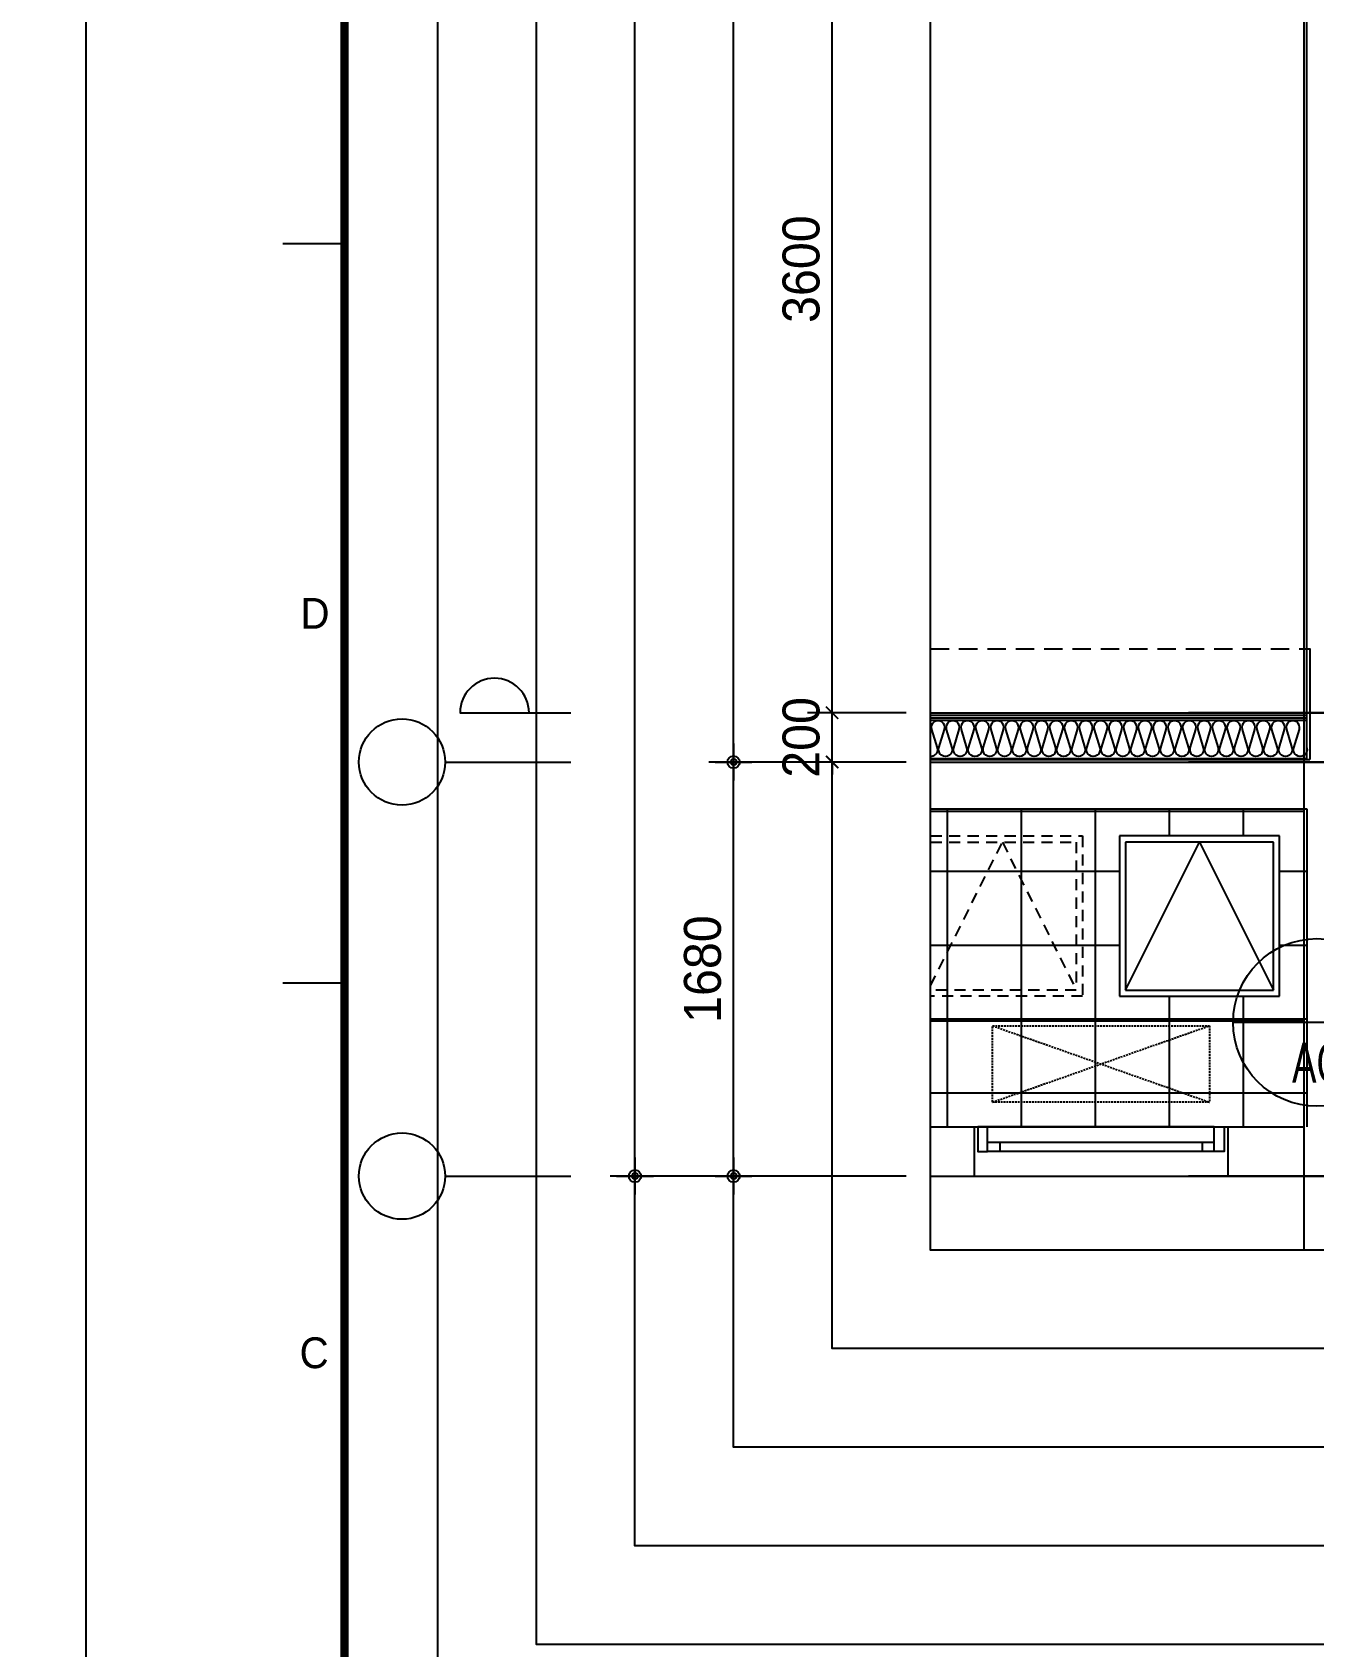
# Model space of a CAD drawing. Header units: millimetres. Extents: x -24416 to 92204, y -190080 to 23760.
# Drawn here: x -217 to 4983, y -154223 to -147672 of the extents above; entities that cross this region are included whole.
import ezdxf
from ezdxf.enums import TextEntityAlignment as Align
from ezdxf.xclip import XClip

# ---------------------------------------------------------------- set-up
doc = ezdxf.new("R2010")
doc.units = ezdxf.units.MM
doc.header["$LTSCALE"] = 50
doc.header["$XCLIPFRAME"] = 0
for name, pattern in [('AUDIT_D_220706163347-0', [0]), ('CEN', [62, 60, -1, 0, -1]), ('HD', [2.5, 1.5, -1]), ('HID', [2.3, 1.5, -0.8])]:
    doc.linetypes.add(name, pattern=pattern)
doc.layers.get('defpoints').update_dxf_attribs({"color": 139})
for name, color, linetype in [('A-ELE8', 8, 'Continuous'), ('A-창호부호', 4, 'Continuous'), ('A-치수', 7, 'AUDIT_D_220706163347-0'), ('AA-BORD-FORM', 7, 'Continuous'), ('AA-BORD-TEXT', 3, 'Continuous'), ('AA-XXXX-DIMS', 7, 'Continuous'), ('CEN_CON', 1, 'CEN'), ('CONC', 2, 'Continuous'), ('dan1', 7, 'HID'), ('DIM', 7, 'AUDIT_D_220706163347-0'), ('ELE3_CON', 7, 'Continuous'), ('ETC', 7, 'Continuous'), ('INS', 8, 'Continuous'), ('WAL_DRY', 7, 'Continuous'), ('WIN', 4, 'Continuous'), ('바닥타일', 8, 'Continuous')]:
    doc.layers.add(name, color=color, linetype=linetype)
doc.layers.add('Defpoint', color=135, linetype='Continuous', plot=False)
doc.layers.add('MC', color=135, linetype='Continuous', plot=False)
doc.styles.add('HAUD01', font='Dotum.ttf')
doc.styles.add('맑은고딕', font='malgun.ttf', dxfattribs={"width": 0.9})
doc.dimstyles.new('DIM-50', dxfattribs={"dimscale": 50, "dimtxt": 3, "dimasz": 1, "dimexe": 2, "dimexo": 2, "dimgap": 1, "dimtad": 1, "dimdec": 0, "dimzin": 0, "dimdsep": 46, "dimtxsty": '맑은고딕', "dimblk1": 'DIMDOT', "dimblk2": 'DIMDOT', "dimsah": 1, "dimcen": 0.09, "dimdle": 2, "dimclrd": 7, "dimclre": 7, "dimclrt": 3, "dimadec": 0, "dimazin": 0, "dimtfac": 1, "dimtdec": 0, "dimtix": 1, "dimtmove": 2, "dimatfit": 3, "dimldrblk": 'DIMDOT', "dimfxl": 1, "dimtolj": 1, "dimtzin": 0, "dimarcsym": 0})
doc.dimstyles.new('MCDIM-50', dxfattribs={"dimscale": 50, "dimtxt": 3, "dimasz": 1, "dimexe": 2, "dimexo": 2, "dimgap": 1, "dimtad": 1, "dimdec": 0, "dimzin": 0, "dimdsep": 46, "dimtxsty": '맑은고딕', "dimblk1": 'ARCHTICK', "dimblk2": 'ARCHTICK', "dimsah": 1, "dimcen": 0.09, "dimdle": 2, "dimclrd": 7, "dimclre": 7, "dimclrt": 3, "dimadec": 0, "dimazin": 0, "dimtfac": 1, "dimtdec": 0, "dimtix": 1, "dimtmove": 2, "dimatfit": 3, "dimldrblk": 'ARCHTICK', "dimfxl": 1, "dimtolj": 1, "dimtzin": 0, "dimarcsym": 0})

# ---------------------------------------------------------------- blocks, each defined once
blk = doc.blocks.new('A$C4D377245')
at = {"layer": 'A-창호부호'}
blk.add_line((675.4, 345), (14.6, 345), dxfattribs=at)
blk.add_circle((345, 345), 330.4, dxfattribs=at)
blk = doc.blocks.new('실외기창_1000')
at = {"layer": 'WIN', "color": 8}
blk.add_line((960, 100), (40, 100), dxfattribs=at)
at = {"layer": 'WIN'}
for p, q in [((960, 36), (40, 36)), ((960, 0), (40, 0)), ((90, 36), (90, 0)), ((910, 36), (910, 0))]:
    blk.add_line(p, q, dxfattribs=at)
for points in [[(40, 100), (0, 100), (0, 0), (40, 0)], [(960, 100), (1000, 100), (1000, 0), (960, 0)]]:
    blk.add_lwpolyline(points, close=True, dxfattribs=at)
blk = doc.blocks.new('A$C24669fbc')
at = {"layer": 'Defpoint'}
blk.add_lwpolyline([(1650, 850), (0, 850), (0, 0), (1650, 0)], close=True, dxfattribs=at)
at = {"layer": 'ETC', "linetype": 'HD', "ltscale": 0.6}
for points in [[(100, 750), (750, 750), (750, 100), (100, 100)], [(125, 725), (725, 725), (725, 125), (125, 125)]]:
    blk.add_lwpolyline(points, close=True, dxfattribs=at)
blk.add_lwpolyline([(125, 125), (425, 725), (725, 125)], dxfattribs=at)
at = {"layer": 'ETC', "linetype": 'HD', "ltscale": 10}
for points in [[(1550, 750), (900, 750), (900, 100), (1550, 100)], [(1525, 725), (925, 725), (925, 125), (1525, 125)]]:
    blk.add_lwpolyline(points, close=True, dxfattribs=at)
blk.add_lwpolyline([(925, 125), (1225, 725), (1525, 125)], dxfattribs=at)
blk = doc.blocks.new('A$C8273e713')
at = {"layer": 'A-ELE8', "linetype": 'HID', "ltscale": 0.1}
for p, q in [((0, 310), (880, 0)), ((0, 0), (880, 310))]:
    blk.add_line(p, q, dxfattribs=at)
blk.add_lwpolyline([(0, 310), (880, 310), (880, 0), (0, 0)], close=True, dxfattribs=at)
blk = doc.blocks.new('insul1')
blk.add_lwpolyline([(0, 0.25, 1.344031), (0.35, 0.25), (0.2, 0.75, -1.344031), (0.55, 0.75), (0.4, 0.25)], format="xyb")
blk = doc.blocks.new('U-131A(기본)', base_point=(-95320.8, -158830.5))
at = {"layer": '바닥타일'}
h = blk.add_hatch(dxfattribs=at)
h.set_pattern_fill('_USER', color=256, scale=300, double=1, pattern_type=0)
h.set_pattern_definition([(0, (-296297.88, -137577.17), (0, 300), []), (90, (-296297.88, -137577.17), (-300, 2e-14), [])])
h.paths.add_polyline_path([(-94460.8, -157475.5), (-94760.8, -157475.5), (-94460.8, -158075.5)], flags=0)
h.paths.add_polyline_path([(-94460.8, -157475.5), (-94760.8, -157475.5), (-94460.8, -158075.5)], flags=0)
h.paths.add_polyline_path([(-95060.8, -158075.5), (-94460.8, -158075.5), (-94760.8, -157475.5)], flags=0)
h.paths.add_polyline_path([(-95085.8, -158100.5), (-94435.8, -158100.5), (-94435.8, -157450.5), (-95085.8, -157450.5)], flags=16)
h.paths.add_polyline_path([(-95060.8, -158075.5), (-94460.8, -158075.5), (-94760.8, -157475.5)], flags=0)
h.paths.add_polyline_path([(-95195.8, -157340.5), (-95195.8, -158630.5), (-93535.8, -158630.5), (-93535.8, -157340.5)])
at = {"layer": 'CEN_CON'}
for p, q in [((-93375.8, -157150.5), (-95925.8, -157150.5)), ((-80690.8, -158830.5), (-95925.8, -158830.5))]:
    blk.add_line(p, q, dxfattribs=at)
at = {"layer": 'CONC'}
for p, q in [((-95195.8, -156690.5), (-95195.8, -151150.5)), ((-93410.8, -157140.5), (-95208.8, -157140.5)), ((-93410.8, -157340.5), (-95195.8, -157340.5)), ((-95195.8, -157340.5), (-95195.8, -158630.5)), ((-94875.8, -158630.5), (-95185.8, -158630.5)), ((-94875.8, -158630.5), (-94875.8, -158830.5)), ((-93530.8, -158630.5), (-93845.8, -158630.5)), ((-93845.8, -158630.5), (-93845.8, -158830.5)), ((-94875.8, -158830.5), (-95320.8, -158830.5)), ((-93410.8, -158830.5), (-93845.8, -158830.5))]:
    blk.add_line(p, q, dxfattribs=at)
blk.add_lwpolyline([(-95195.8, -156690.5), (-95208.8, -156690.5), (-95208.8, -157140.5)], dxfattribs=at)
at = {"layer": 'dan1'}
blk.add_line((-91575.8, -156690.5), (-95195.8, -156690.5), dxfattribs=at)
at = {"layer": 'ELE3_CON'}
for p, q in [((-93845.8, -158630.5), (-94875.8, -158630.5)), ((-93845.8, -158830.5), (-94875.8, -158830.5))]:
    blk.add_line(p, q, dxfattribs=at)
at = {"layer": 'INS'}
for p, q in [((-95195.8, -157140.5), (-95195.8, -156690.5)), ((-93395.8, -156980.5), (-95195.8, -156980.5)), ((-93395.8, -157135.5), (-95195.8, -157135.5))]:
    blk.add_line(p, q, dxfattribs=at)
at = {"layer": 'MC'}
for p, q in [((-95185.8, -159130.5), (-95185.8, -148195.5)), ((-91265.8, -156950.5), (-95925.8, -156950.5))]:
    blk.add_line(p, q, dxfattribs=at)
at = {"layer": 'WAL_DRY'}
for p, q in [((-93395.8, -156960.5), (-95195.8, -156960.5)), ((-93395.8, -156970.5), (-95195.8, -156970.5))]:
    blk.add_line(p, q, dxfattribs=at)
at = {"xscale": -1}
blk.add_blockref('실외기창_1000', (-93860.8, -158730.5), dxfattribs=at)
at = {"layer": 'A-ELE8', "linetype": 'HID', "ltscale": 0.1, "xscale": -1}
blk.add_blockref('A$C8273e713', (-93920.8, -158530.5), dxfattribs=at)
at = {"layer": 'ETC', "linetype": 'HD', "ltscale": 10, "xscale": -1}
blk.add_blockref('A$C24669fbc', (-93535.8, -158200.5), dxfattribs=at)
at = {"layer": 'INS', "xscale": 150, "yscale": 150, "zscale": 150, "row_count": 1, "column_count": 30, "row_spacing": 0, "column_spacing": 60}
blk.add_blockref('insul1', (-95195.8, -157130.5), dxfattribs=at)
blk = doc.blocks.new('중심')
at = {"layer": 'DIM'}
blk.add_line((-350, 0), (0, 0), dxfattribs=at)
blk.add_circle((-470, 0), 120, dxfattribs=at)
blk = doc.blocks.new('DIMDOT')
at = {"layer": 'AA-XXXX-DIMS'}
for p, q in [((0, -1.5), (0, 1.5)), ((-1.5, 0), (1.5, 0))]:
    blk.add_line(p, q, dxfattribs=at)
for radius in [0.5, 0.25]:
    blk.add_circle((0, 0), radius, dxfattribs=at)
blk = doc.blocks.new('*D366')
at = {"layer": 'defpoints', "color": 0, "transparency": 16777216}
for p in [(2628.8, -174393.2), (3428.8, -174393.2), (3428.8, -176073.2)]:
    blk.add_point(p, dxfattribs=at)
at = {"layer": 'DIM', "color": 7, "lineweight": -2, "transparency": 16777216}
for p, q in [((3328.8, -174393.2), (2528.8, -174393.2)), ((2628.8, -176023.2), (2628.8, -174443.2)), ((3328.8, -176073.2), (2528.8, -176073.2))]:
    blk.add_line(p, q, dxfattribs=at)
at = {"layer": 'DIM', "color": 7, "lineweight": -2, "transparency": 16777216, "xscale": 50, "yscale": 50, "zscale": 50}
for p, rotation in [((2628.8, -174393.2), 90), ((2628.8, -176073.2), 270)]:
    blk.add_blockref('DIMDOT', p, dxfattribs=dict(at, rotation=rotation))
at = {"layer": 'DIM', "color": 3, "transparency": 16777216, "insert": (2503.7, -175233.2), "char_height": 150, "attachment_point": 5, "rotation": 90, "style": 'HAUD01'}
blk.add_mtext('\\A1;1680', dxfattribs=at)
blk = doc.blocks.new('*D367')
at = {"layer": 'defpoints', "color": 0, "transparency": 16777216}
for p in [(2628.8, -167928.2), (3428.8, -167928.2), (3428.8, -174393.2)]:
    blk.add_point(p, dxfattribs=at)
at = {"layer": 'DIM', "color": 7, "lineweight": -2, "transparency": 16777216}
for p, q in [((3328.8, -167928.2), (2528.8, -167928.2)), ((2628.8, -174343.2), (2628.8, -167978.2)), ((3328.8, -174393.2), (2528.8, -174393.2))]:
    blk.add_line(p, q, dxfattribs=at)
at = {"layer": 'DIM', "color": 7, "lineweight": -2, "transparency": 16777216, "xscale": 50, "yscale": 50, "zscale": 50}
for p, rotation in [((2628.8, -167928.2), 90), ((2628.8, -174393.2), 270)]:
    blk.add_blockref('DIMDOT', p, dxfattribs=dict(at, rotation=rotation))
at = {"layer": 'DIM', "color": 3, "transparency": 16777216, "insert": (2503.7, -171160.7), "char_height": 150, "attachment_point": 5, "rotation": 90, "style": 'HAUD01'}
blk.add_mtext('\\A1;6465', dxfattribs=at)
blk = doc.blocks.new('*D371')
at = {"layer": 'defpoints', "color": 0, "transparency": 16777216}
for p in [(2228.8, -165738.2), (3428.8, -165738.2), (3428.8, -176073.2)]:
    blk.add_point(p, dxfattribs=at)
at = {"layer": 'DIM', "color": 7, "lineweight": -2, "transparency": 16777216}
for p, q in [((3328.8, -165738.2), (2128.8, -165738.2)), ((2228.8, -176023.2), (2228.8, -165788.2)), ((3328.8, -176073.2), (2128.8, -176073.2))]:
    blk.add_line(p, q, dxfattribs=at)
at = {"layer": 'DIM', "color": 7, "lineweight": -2, "transparency": 16777216, "xscale": 50, "yscale": 50, "zscale": 50}
for p, rotation in [((2228.8, -165738.2), 90), ((2228.8, -176073.2), 270)]:
    blk.add_blockref('DIMDOT', p, dxfattribs=dict(at, rotation=rotation))
at = {"layer": 'DIM', "color": 3, "transparency": 16777216, "insert": (2103.7, -170905.7), "char_height": 150, "attachment_point": 5, "rotation": 90, "style": 'HAUD01'}
blk.add_mtext('\\A1;10335', dxfattribs=at)
blk = doc.blocks.new('_ArchTick')
at = {"color": 0, "linetype": 'ByBlock', "const_width": 0.15}
blk.add_lwpolyline([(-0.5, -0.5), (0.5, 0.5)], dxfattribs=at)
blk = doc.blocks.new('*D372')
at = {"layer": 'defpoints', "color": 0, "linetype": 'ByBlock', "transparency": 16777216}
for p in [(3028.8, -174193.2), (3428.8, -174193.2), (3428.8, -174393.2)]:
    blk.add_point(p, dxfattribs=at)
at = {"layer": 'DIM', "color": 7, "linetype": 'ByBlock', "lineweight": -2, "transparency": 16777216}
for p, q in [((3028.8, -174193.2), (3028.8, -174143.2)), ((3328.8, -174193.2), (2928.8, -174193.2)), ((3028.8, -174393.2), (3028.8, -174193.2)), ((3328.8, -174393.2), (2928.8, -174393.2)), ((3028.8, -174393.2), (3028.8, -174443.2))]:
    blk.add_line(p, q, dxfattribs=at)
at = {"layer": 'DIM', "color": 7, "linetype": 'ByBlock', "lineweight": -2, "transparency": 16777216, "xscale": 50, "yscale": 50, "zscale": 50}
for p, rotation in [((3028.8, -174193.2), 270), ((3028.8, -174393.2), 90)]:
    blk.add_blockref('_ArchTick', p, dxfattribs=dict(at, rotation=rotation))
at = {"layer": 'DIM', "color": 3, "linetype": 'ByBlock', "transparency": 16777216, "insert": (2903.7, -174293.2), "char_height": 150, "attachment_point": 5, "rotation": 90, "style": 'HAUD01'}
blk.add_mtext('\\A1;200', dxfattribs=at)
blk = doc.blocks.new('*D772')
at = {"layer": 'defpoints', "color": 0, "linetype": 'ByBlock', "transparency": 16777216}
for p in [(3028.8, -170593.2), (3428.8, -170593.2), (3428.8, -174193.2)]:
    blk.add_point(p, dxfattribs=at)
at = {"layer": 'DIM', "color": 7, "linetype": 'ByBlock', "lineweight": -2, "transparency": 16777216}
for p, q in [((3028.8, -174293.2), (3028.8, -170493.2)), ((3328.8, -170593.2), (2928.8, -170593.2)), ((3328.8, -174193.2), (2928.8, -174193.2))]:
    blk.add_line(p, q, dxfattribs=at)
at = {"layer": 'DIM', "color": 7, "linetype": 'ByBlock', "lineweight": -2, "transparency": 16777216, "xscale": 50, "yscale": 50, "zscale": 50}
for p, rotation in [((3028.8, -170593.2), 90), ((3028.8, -174193.2), 270)]:
    blk.add_blockref('_ArchTick', p, dxfattribs=dict(at, rotation=rotation))
at = {"layer": 'DIM', "color": 3, "linetype": 'ByBlock', "transparency": 16777216, "insert": (2903.7, -172393.2), "char_height": 150, "attachment_point": 5, "rotation": 90, "style": 'HAUD01'}
blk.add_mtext('\\A1;3600', dxfattribs=at)
blk = doc.blocks.new('XR-FORM 청주월명')
at = {"layer": 'AA-BORD-FORM', "color": 2}
for p, q in [((21, 237), (16, 237)), ((21, 177), (16, 177))]:
    blk.add_line(p, q, dxfattribs=at)
at = {"layer": 'AA-BORD-FORM', "color": 1}
blk.add_lwpolyline([(0, 0), (841, 0), (841, 594), (0, 594)], close=True, dxfattribs=at)
at = {"layer": 'AA-BORD-FORM', "color": 2, "const_width": 0.682}
blk.add_lwpolyline([(21, 17), (21, 577), (821, 577), (821, 17)], close=True, dxfattribs=at)
at = {"layer": 'AA-BORD-TEXT', "color": 7, "style": 'HAUD01'}
for s, p in [('D', (18.61, 207)), ('C', (18.54, 147))]:
    blk.add_text(s, height=2.5, dxfattribs=at).set_placement(p, align=Align.MIDDLE_CENTER)
blk = doc.blocks.new('DIM-1108')
at = {"layer": 'DIM'}
blk.add_lwpolyline([(1799, -174193.2, 1), (1519, -174193.2), (1969, -174193.2)], format="xyb", dxfattribs=at)
at = {"layer": 'A-치수', "xscale": 1.458333333333333, "yscale": 1.458333333333333, "zscale": 1.458333333333333}
for p in [(1969, -174393.2), (1969, -176073.2)]:
    blk.add_blockref('중심', p, dxfattribs=at)
at = {"layer": 'DIM'}
for base, p1, p2, picture, middle in [((2228.8, -165738.2), (3428.8, -176073.2), (3428.8, -165738.2), '*D371', (2103.7, -170905.7)), ((2628.8, -167928.2), (3428.8, -174393.2), (3428.8, -167928.2), '*D367', (2503.7, -171160.7)), ((2628.8, -174393.2), (3428.8, -176073.2), (3428.8, -174393.2), '*D366', (2503.7, -175233.2))]:
    dim = blk.add_linear_dim(base=base, p1=p1, p2=p2, angle=90, dimstyle='DIM-50', override={"dimscale": 50, "dimtxsty": 'HAUD01'}, dxfattribs=at)
    dim.commit()
    dim.dimension.update_dxf_attribs({"geometry": picture, "text_midpoint": middle})
at = {"layer": 'DIM', "linetype": 'ByBlock'}
for base, p1, p2, picture, middle in [((3028.8, -170593.2), (3428.8, -174193.2), (3428.8, -170593.2), '*D772', (2903.7, -172393.2)), ((3028.8, -174193.2), (3428.8, -174393.2), (3428.8, -174193.2), '*D372', (2903.7, -174293.2))]:
    dim = blk.add_linear_dim(base=base, p1=p1, p2=p2, angle=90, dimstyle='MCDIM-50', override={"dimtxsty": 'HAUD01'}, dxfattribs=at)
    dim.commit()
    dim.dimension.update_dxf_attribs({"geometry": picture, "text_midpoint": middle})

msp = doc.modelspace()

# ---------------------------------------------------------------- linework, layer by layer
at = {"layer": 'defpoints'}
for points in [[(1428.8, -136888.2), (36944.9, -136888.2), (36944.9, -154613.2), (1428.8, -154613.2)], [(1828.8, -137288.2), (36544.9, -137288.2), (36544.9, -154213.2), (1828.8, -154213.2)], [(2228.8, -137688.2), (36144.9, -137688.2), (36144.9, -153813.2), (2228.8, -153813.2)], [(2628.8, -138088.2), (35744.9, -138088.2), (35744.9, -153413.2), (2628.8, -153413.2)], [(3028.8, -138488.2), (35344.9, -138488.2), (35344.9, -153013.2), (3028.8, -153013.2)], [(3428.8, -138888.2), (34944.9, -138888.2), (34944.9, -152613.2), (3428.8, -152613.2)]]:
    msp.add_lwpolyline(points, close=True, dxfattribs=at)

# ---------------------------------------------------------------- block references
for name, p in [('DIM-1108', (0, 23760)), ('U-131A(기본)', (5079.9, -152313.2))]:
    msp.add_blockref(name, p)
at = {"xscale": 50, "yscale": 50, "zscale": 50}
msp.add_blockref('XR-FORM 청주월명', (0, -160380), dxfattribs=at)
ref = msp.add_blockref('U-131A(기본)', (5079.9, -152313.2), dxfattribs=dict(xscale=-1))
XClip(ref).set_block_clipping_path([(-125185.7621048288, -159130.4644776349), (-93669.6970513853, -145405.4644776349)])
at = {"layer": 'A-창호부호', "xscale": 1.028985507291509, "yscale": 1.028985507291509, "zscale": 1.028985507291509}
msp.add_blockref('A$C4D377245', (4641.2, -152044.7), dxfattribs=at)

# ---------------------------------------------------------------- texts
at = {"layer": 'A-창호부호', "color": 6, "style": 'HAUD01', "width": 0.7}
msp.add_text('AG', height=162.5, dxfattribs=at).set_placement((5002.8, -151853.3), align=Align.MIDDLE)

doc.saveas('drawing.dxf')
